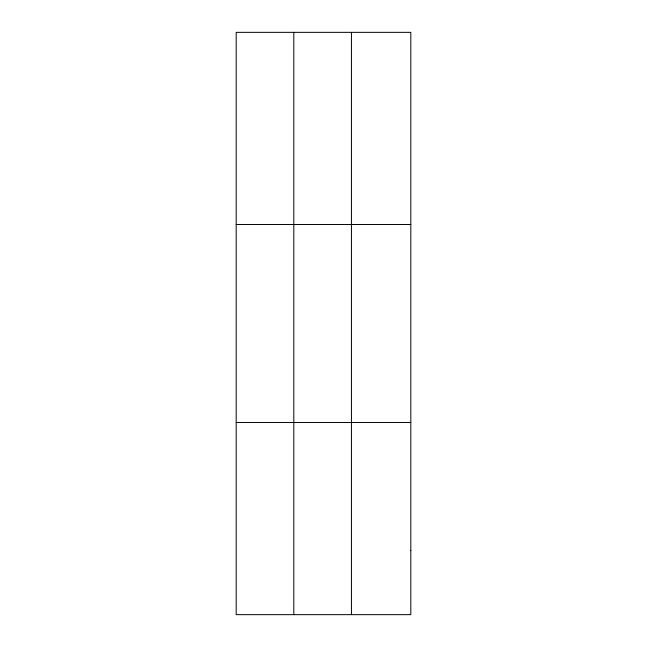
<?xml version="1.0" encoding="UTF-8"?>
<svg xmlns="http://www.w3.org/2000/svg" width="647" height="647" viewBox="0 0 647 647"><rect width="100%" height="100%" fill="white"/><g stroke="black" fill="none" stroke-linecap="round" stroke-linejoin="round"><path stroke-width="0.97" d="M293.811 32.35L293.811 614.65M351.442 32.35L351.442 614.65M236.187 224.509L410.813 224.509M236.187 422.491L410.813 422.491M410.813 550.597L410.813 614.65L236.187 614.65L236.187 32.35L410.813 32.35L410.813 550.597"/></g></svg>
